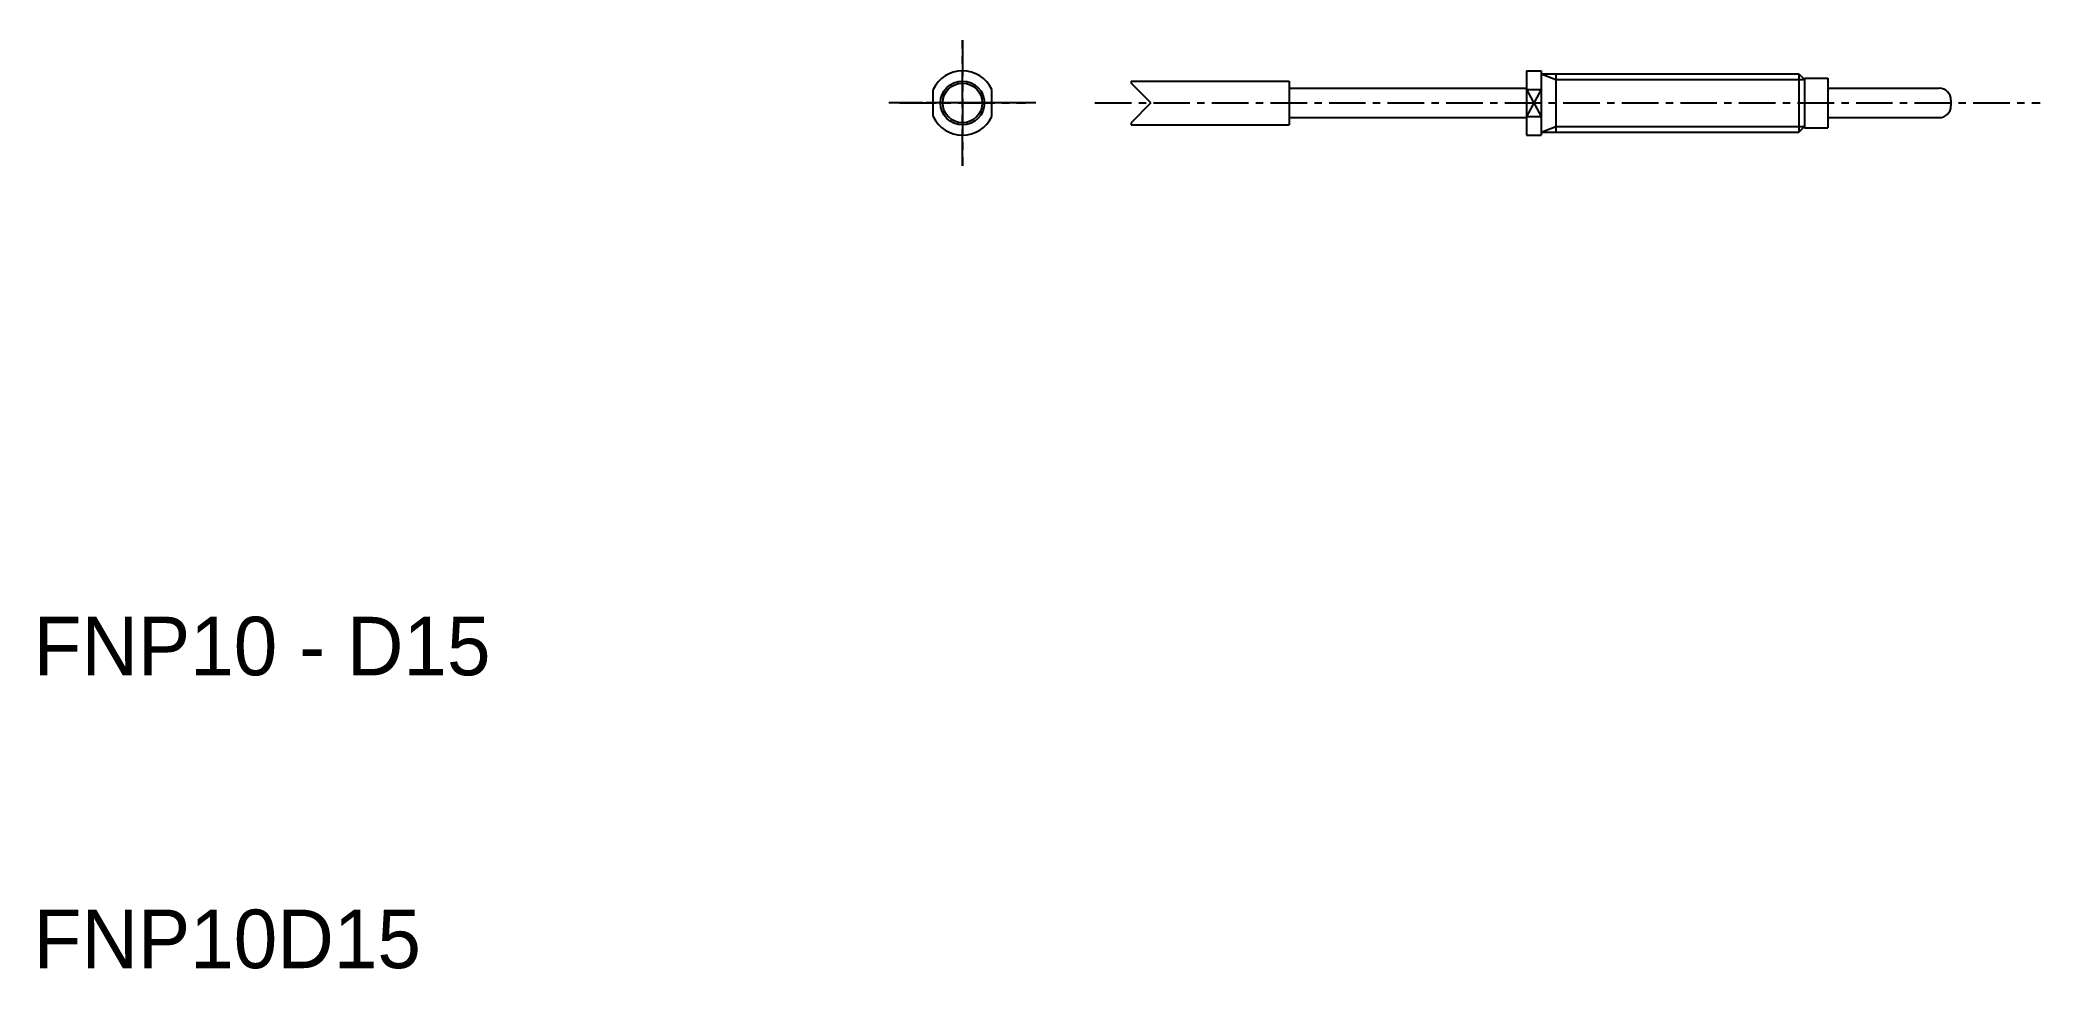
# Model space of a CAD drawing. Extents: x -190.1 to -121.8, y 393.5 to 425.2.
import ezdxf

# ---------------------------------------------------------------- set-up
doc = ezdxf.new("R2010")
doc.units = 0
doc.linetypes.add('CENTER', pattern=[2, 1.25, -0.25, 0.25, -0.25])
doc.layers.get('0').update_dxf_attribs({"linetype": 'CONTINUOUS'})
doc.layers.add('CENTER', color=1, linetype='CENTER')

msp = doc.modelspace()

# ---------------------------------------------------------------- linework, layer by layer
at = {"color": 7, "linetype": 'CONTINUOUS'}
for p, q in [((-152.852, 423.81), (-147.452, 423.81)), ((-152.852, 423.81), (-152.852, 423.735)), ((-152.177, 423.06), (-152.852, 423.735)), ((-147.452, 423.81), (-147.452, 422.31)), ((-147.452, 423.56), (-139.352, 423.56)), ((-139.352, 424.16), (-139.352, 421.96)), ((-139.352, 424.16), (-138.852, 424.16)), ((-138.852, 424.16), (-138.852, 421.96)), ((-138.852, 424.06), (-130.052, 424.06)), ((-138.852, 424.06), (-138.352, 423.86)), ((-138.352, 424.06), (-138.352, 422.06)), ((-138.352, 423.86), (-129.852, 423.86)), ((-130.052, 424.06), (-129.852, 423.86)), ((-130.052, 424.06), (-130.052, 422.06)), ((-129.852, 423.91), (-129.852, 422.21)), ((-129.852, 423.91), (-129.052, 423.91)), ((-129.052, 423.91), (-129.052, 422.21)), ((-159.615, 422.602), (-159.615, 423.518)), ((-157.615, 422.602), (-157.615, 423.518)), ((-152.177, 423.06), (-152.852, 422.385)), ((-139.352, 423.518), (-138.852, 423.518)), ((-139.352, 423.518), (-138.852, 422.602)), ((-138.852, 423.518), (-139.352, 422.602)), ((-124.852, 423.16), (-124.852, 422.96)), ((-152.852, 422.385), (-152.852, 422.31)), ((-152.852, 422.31), (-147.452, 422.31)), ((-147.452, 422.56), (-139.352, 422.56)), ((-139.352, 422.602), (-138.852, 422.602)), ((-138.852, 422.06), (-138.352, 422.26)), ((-138.352, 422.26), (-129.852, 422.26)), ((-130.052, 422.06), (-129.852, 422.26)), ((-129.852, 422.21), (-129.052, 422.21)), ((-139.352, 421.96), (-138.852, 421.96)), ((-138.852, 422.06), (-130.052, 422.06))]:
    msp.add_line(p, q, dxfattribs=at)
for p, q in [((-129.052, 423.56), (-125.252, 423.56)), ((-129.052, 422.56), (-125.252, 422.56))]:
    msp.add_line(p, q)
for radius in [0.75, 0.675]:
    msp.add_circle((-158.615, 423.06), radius, dxfattribs=at)
for centre, radius, start, end in [((-158.615, 423.06), 1.1, 24.61998, 155.38002), ((-125.252, 423.16), 0.4, 0, 90), ((-125.252, 422.96), 0.4, 270, 0), ((-158.615, 423.06), 1.1, 204.61998, 335.38002)]:
    msp.add_arc(centre, radius, start, end, dxfattribs=at)
at = {"layer": 'CENTER', "color": 1, "linetype": 'CENTER'}
for p, q in [((-158.615, 425.21), (-158.615, 420.91)), ((-158.615, 420.91), (-158.615, 425.21)), ((-156.105, 423.06), (-161.125, 423.06)), ((-160.765, 423.06), (-156.465, 423.06)), ((-156.465, 423.06), (-160.765, 423.06)), ((-154.094, 423.06), (-121.81, 423.06))]:
    msp.add_line(p, q, dxfattribs=at)

# ---------------------------------------------------------------- texts
at = {"color": 7, "linetype": 'CONTINUOUS'}
for s, p in [('FNP10 - D15', (-190.342, 403.514)), ('FNP10D15', (-190.342, 393.514))]:
    msp.add_text(s, height=2, dxfattribs=at).set_placement(p)

doc.saveas('drawing.dxf')
